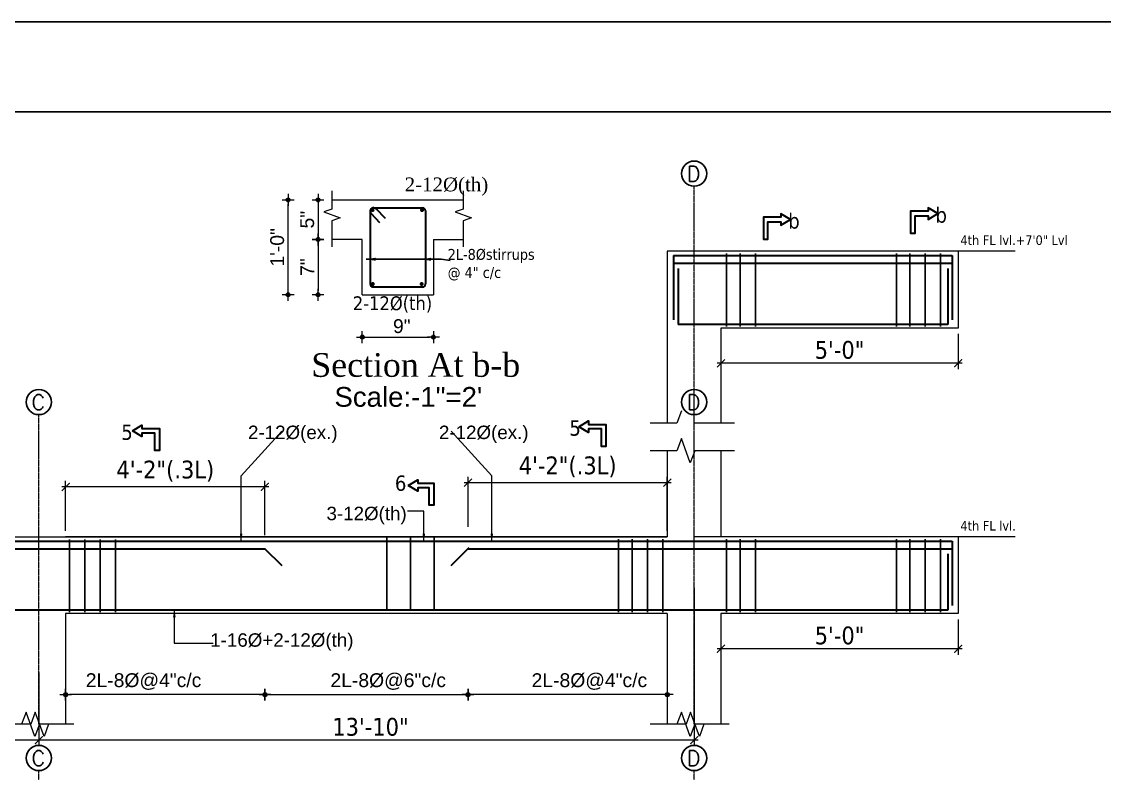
# Model space of a CAD drawing. Header units: inches. Extents: x 130993 to 274375, y -5108 to 103559.
# Drawn here: x 144708 to 145256, y 51103 to 51484 of the extents above; entities that cross this region are included whole.
import ezdxf

# ---------------------------------------------------------------- set-up
doc = ezdxf.new("R2010")
doc.units = ezdxf.units.IN
doc.header["$MEASUREMENT"] = 0
doc.header["$PDMODE"] = 2
doc.header["$PDSIZE"] = -3
doc.linetypes.add('CENTER2', pattern=[1.125, 0.75, -0.125, 0.125, -0.125])
for name, color, linetype, lineweight in [('Cen line', 5, 'CENTER2', 9), ('DIM', 5, 'Continuous', 9), ('DIMENSION', 142, 'Continuous', 20), ('HATCH', 9, 'Continuous', 9), ('LINE', 1, 'Continuous', 15), ('PLAN Stairs', 156, 'Continuous', 25), ('REN', 7, 'Continuous', 35), ('REN-1', 7, 'Continuous', 35), ('ROD', 10, 'Continuous', 13), ('TEXT', 181, 'Continuous', 13), ('TRENCH', 7, 'Continuous', 20), ('wall', 1, 'Continuous', 30)]:
    doc.layers.add(name, color=color, linetype=linetype, lineweight=lineweight)
for name, color, linetype in [('ELEVATION', 7, 'Continuous'), ('STIRRUPS', 7, 'Continuous'), ('T-TEXT', 1, 'Continuous')]:
    doc.layers.add(name, color=color, linetype=linetype)
doc.styles.add('Arial', font='arial.ttf', dxfattribs={"width": 0.8, "height": 200})
doc.styles.add('DIM', font='dutch.ttf')
doc.styles.add('ramon', font='arial.ttf', dxfattribs={"height": 7})
doc.styles.add('romans', font='romans.shx')
doc.styles.get("Standard").update_dxf_attribs({"font": 'txt.shx', "height": 6})
doc.styles.add('TAHOMA', font='tahoma.ttf', dxfattribs={"height": 9})
doc.dimstyles.new('1-4', dxfattribs={"dimscale": 0, "dimtxt": 8, "dimasz": 4, "dimexe": 3, "dimexo": 3, "dimgap": 2, "dimtad": 1, "dimdec": 0, "dimlfac": 0.5, "dimzin": 3, "dimdsep": 46, "dimlunit": 4, "dimtxsty": 'TAHOMA', "dimblk1": 'ARCHTICK', "dimblk2": 'ARCHTICK', "dimsah": 1, "dimcen": 0, "dimdle": 2, "dimclrd": 6, "dimclre": 6, "dimclrt": 7, "dimadec": 0, "dimazin": 0, "dimtfac": 0.333333, "dimtdec": 0, "dimtmove": 1, "dimatfit": 2, "dimfxl": 1, "dimtolj": 1, "dimtzin": 0, "dimlwd": -1, "dimlwe": -1, "dimarcsym": 0})
doc.dimstyles.new('ARROW1', dxfattribs={"dimscale": 96, "dimtxt": 15, "dimasz": 0.05, "dimexe": 0.078125, "dimexo": 0.09375, "dimgap": 0.03125, "dimtad": 1, "dimdec": 0, "dimzin": 3, "dimdsep": 46, "dimlunit": 4, "dimtxsty": 'TAHOMA', "dimcen": 0.09375, "dimclrt": 7, "dimadec": 0, "dimazin": 0, "dimtfac": 1, "dimtdec": 0, "dimtmove": 0, "dimatfit": 3, "dimfxl": 1, "dimfrac": 2, "dimtolj": 1, "dimtzin": 0, "dimarcsym": 0})
doc.dimstyles.new('s2', dxfattribs={"dimtxt": 6, "dimasz": 2, "dimexe": 6, "dimexo": 18, "dimgap": 1.9375, "dimtad": 1, "dimdec": 0, "dimlfac": 0.25, "dimzin": 3, "dimdsep": 46, "dimlunit": 4, "dimtxsty": 'ramon', "dimblk": 'dot 2', "dimcen": 0.09375, "dimse1": 1, "dimse2": 1, "dimclrd": 1, "dimclre": 1, "dimclrt": 256, "dimadec": 0, "dimazin": 0, "dimtfac": 0.75, "dimtdec": 0, "dimtix": 1, "dimtmove": 1, "dimatfit": 3, "dimldrblk": 'DOT', "dimfxl": 1, "dimtolj": 1, "dimtzin": 0, "dimlwd": 9, "dimlwe": 9, "dimarcsym": 0})
doc.dimstyles.new('s4', dxfattribs={"dimtxt": 6, "dimasz": 2, "dimexe": 6, "dimexo": 18, "dimgap": 1.9375, "dimtad": 1, "dimdec": 0, "dimlfac": 0.5, "dimzin": 3, "dimdsep": 46, "dimlunit": 4, "dimtxsty": 'ramon', "dimblk": 'dot 2', "dimcen": 0.09375, "dimse1": 1, "dimse2": 1, "dimclrd": 1, "dimclre": 1, "dimclrt": 256, "dimadec": 0, "dimazin": 0, "dimtfac": 0.75, "dimtdec": 0, "dimtix": 1, "dimtmove": 1, "dimatfit": 3, "dimldrblk": 'DOT', "dimfxl": 1, "dimtolj": 1, "dimtzin": 0, "dimlwd": 9, "dimlwe": 9, "dimarcsym": 0})

# ---------------------------------------------------------------- blocks, each defined once
blk = doc.blocks.new('_ArchTick')
at = {"color": 0, "linetype": 'ByBlock', "const_width": 0.15}
blk.add_lwpolyline([(-0.5, -0.5), (0.5, 0.5)], dxfattribs=at)
blk = doc.blocks.new('*D2709')
at = {"layer": 'Defpoints', "color": 0}
for p in [(144371.52, 51157.42), (144717.11, 51157.42), (144371.52, 51120.23)]:
    blk.add_point(p, dxfattribs=at)
at = {"layer": 'DIMENSION', "color": 6}
for p, q in [((144371.52, 51154.42), (144371.52, 51117.23)), ((144717.11, 51154.42), (144717.11, 51117.23)), ((144719.11, 51120.23), (144369.52, 51120.23))]:
    blk.add_line(p, q, dxfattribs=at)
at = {"layer": 'DIMENSION', "color": 6, "xscale": 4, "yscale": 4, "zscale": 4, "rotation": 180}
blk.add_blockref('_ArchTick', (144371.52, 51120.23), dxfattribs=at)
at = {"layer": 'DIMENSION', "color": 6, "xscale": 4, "yscale": 4, "zscale": 4}
blk.add_blockref('_ArchTick', (144717.11, 51120.23), dxfattribs=at)
at = {"layer": 'DIMENSION', "color": 7, "insert": (144544.31, 51126.84), "char_height": 9, "attachment_point": 5, "style": 'TAHOMA'}
blk.add_mtext('\\A1;14\'-5"', dxfattribs=at)
blk = doc.blocks.new('*D2721')
at = {"layer": 'Defpoints', "color": 0}
for p in [(144730.69, 51248.33), (144730.69, 51223.04), (144831.53, 51220.93)]:
    blk.add_point(p, dxfattribs=at)
at = {"layer": 'DIM', "color": 6}
for p, q in [((144730.69, 51226.04), (144730.69, 51251.33)), ((144831.53, 51223.93), (144831.53, 51251.33)), ((144833.53, 51248.33), (144728.69, 51248.33))]:
    blk.add_line(p, q, dxfattribs=at)
at = {"layer": 'DIM', "color": 6, "xscale": 4, "yscale": 4, "zscale": 4, "rotation": 180}
blk.add_blockref('_ArchTick', (144730.69, 51248.33), dxfattribs=at)
at = {"layer": 'DIM', "color": 6, "xscale": 4, "yscale": 4, "zscale": 4}
blk.add_blockref('_ArchTick', (144831.53, 51248.33), dxfattribs=at)
at = {"layer": 'DIM', "color": 7, "insert": (144781.11, 51256.28), "char_height": 9, "attachment_point": 5, "style": 'TAHOMA'}
blk.add_mtext('\\A1;4\'-2"(.3L)', dxfattribs=at)
blk = doc.blocks.new('*D2722')
at = {"layer": 'Defpoints', "color": 0}
for p in [(144934.28, 51250.44), (144934.28, 51225.14), (145035.12, 51223.04)]:
    blk.add_point(p, dxfattribs=at)
at = {"layer": 'DIM', "color": 6}
for p, q in [((145037.12, 51250.44), (144932.28, 51250.44)), ((144934.28, 51228.14), (144934.28, 51253.44)), ((145035.12, 51226.04), (145035.12, 51253.44))]:
    blk.add_line(p, q, dxfattribs=at)
at = {"layer": 'DIM', "color": 6, "xscale": 4, "yscale": 4, "zscale": 4, "rotation": 180}
blk.add_blockref('_ArchTick', (144934.28, 51250.44), dxfattribs=at)
at = {"layer": 'DIM', "color": 6, "xscale": 4, "yscale": 4, "zscale": 4}
blk.add_blockref('_ArchTick', (145035.12, 51250.44), dxfattribs=at)
at = {"layer": 'DIM', "color": 7, "insert": (144984.7, 51258.39), "char_height": 9, "attachment_point": 5, "style": 'TAHOMA'}
blk.add_mtext('\\A1;4\'-2"(.3L)', dxfattribs=at)
blk = doc.blocks.new('dot1')
at = {"layer": 'HATCH'}
h = blk.add_hatch(color=256, dxfattribs=at)
edge = h.paths.add_edge_path()
edge.add_arc((0, 0), 1, 0, 360)
for p, q in [((3, 0), (-3, 0)), ((0, 3), (0, -3))]:
    blk.add_line(p, q, dxfattribs=at)
blk.add_circle((0, 0), 1, dxfattribs=at)
blk = doc.blocks.new('dot 2')
at = {"layer": 'HATCH', "xscale": 0.5, "yscale": 0.5, "zscale": 0.5}
blk.add_blockref('dot1', (0, 0), dxfattribs=at)
blk = doc.blocks.new('*D2723')
at = {"layer": 'Defpoints', "color": 0}
for p in [(144934.28, 51220.93), (145035.12, 51184.24), (144934.28, 51143.27)]:
    blk.add_point(p, dxfattribs=at)
at = {"layer": 'PLAN Stairs', "color": 1, "lineweight": 9}
blk.add_line((145033.12, 51143.27), (144936.28, 51143.27), dxfattribs=at)
at = {"layer": 'PLAN Stairs', "color": 1, "lineweight": 9, "xscale": 2, "yscale": 2, "zscale": 2, "rotation": 180}
blk.add_blockref('dot 2', (144934.28, 51143.27), dxfattribs=at)
at = {"layer": 'PLAN Stairs', "color": 1, "lineweight": 9, "xscale": 2, "yscale": 2, "zscale": 2}
blk.add_blockref('dot 2', (145035.12, 51143.27), dxfattribs=at)
at = {"layer": 'PLAN Stairs', "insert": (144995.7, 51149.87), "char_height": 7, "attachment_point": 5, "style": 'ramon'}
blk.add_mtext('\\A1;2L-8%%C@4"c/c', dxfattribs=at)
blk = doc.blocks.new('_Dot')
at = {"color": 0, "linetype": 'ByBlock', "lineweight": -2}
blk.add_line((-0.5, 0), (-1, 0), dxfattribs=at)
at = {"color": 0, "linetype": 'ByBlock', "const_width": 0.5}
blk.add_lwpolyline([(-0.25, 0, 1), (0.25, 0, 1)], format="xyb", close=True, dxfattribs=at)
blk = doc.blocks.new('*D2724')
at = {"layer": 'Defpoints', "color": 0}
for p in [(144831.53, 51220.93), (144934.28, 51220.93), (144934.28, 51143.27)]:
    blk.add_point(p, dxfattribs=at)
at = {"layer": 'PLAN Stairs', "color": 1, "lineweight": 9}
blk.add_line((144833.53, 51143.27), (144932.28, 51143.27), dxfattribs=at)
at = {"layer": 'PLAN Stairs', "color": 1, "lineweight": 9, "xscale": 2, "yscale": 2, "zscale": 2, "rotation": 180}
blk.add_blockref('dot 2', (144831.53, 51143.27), dxfattribs=at)
at = {"layer": 'PLAN Stairs', "color": 1, "lineweight": 9, "xscale": 2, "yscale": 2, "zscale": 2}
blk.add_blockref('dot 2', (144934.28, 51143.27), dxfattribs=at)
at = {"layer": 'PLAN Stairs', "insert": (144893.91, 51149.87), "char_height": 7, "attachment_point": 5, "style": 'ramon'}
blk.add_mtext('\\A1;2L-8%%C@6"c/c', dxfattribs=at)
blk = doc.blocks.new('*D2725')
at = {"layer": 'Defpoints', "color": 0}
for p in [(144730.69, 51223.04), (144831.53, 51220.93), (144730.69, 51143.27)]:
    blk.add_point(p, dxfattribs=at)
at = {"layer": 'PLAN Stairs', "color": 1, "lineweight": 9}
blk.add_line((144829.53, 51143.27), (144732.69, 51143.27), dxfattribs=at)
at = {"layer": 'PLAN Stairs', "color": 1, "lineweight": 9, "xscale": 2, "yscale": 2, "zscale": 2, "rotation": 180}
blk.add_blockref('dot 2', (144730.69, 51143.27), dxfattribs=at)
at = {"layer": 'PLAN Stairs', "color": 1, "lineweight": 9, "xscale": 2, "yscale": 2, "zscale": 2}
blk.add_blockref('dot 2', (144831.53, 51143.27), dxfattribs=at)
at = {"layer": 'PLAN Stairs', "insert": (144770.11, 51149.87), "char_height": 7, "attachment_point": 5, "style": 'ramon'}
blk.add_mtext('\\A1;2L-8%%C@4"c/c', dxfattribs=at)
blk = doc.blocks.new('*D2726')
at = {"layer": 'Defpoints', "color": 0}
for p in [(145048.7, 51200.26), (144717.11, 51154.33), (144717.11, 51120.23)]:
    blk.add_point(p, dxfattribs=at)
at = {"layer": 'DIMENSION', "color": 6}
for p, q in [((145048.7, 51197.26), (145048.7, 51117.23)), ((144717.11, 51151.33), (144717.11, 51117.23)), ((145050.7, 51120.23), (144715.11, 51120.23))]:
    blk.add_line(p, q, dxfattribs=at)
at = {"layer": 'DIMENSION', "color": 6, "xscale": 4, "yscale": 4, "zscale": 4, "rotation": 180}
blk.add_blockref('_ArchTick', (144717.11, 51120.23), dxfattribs=at)
at = {"layer": 'DIMENSION', "color": 6, "xscale": 4, "yscale": 4, "zscale": 4}
blk.add_blockref('_ArchTick', (145048.7, 51120.23), dxfattribs=at)
at = {"layer": 'DIMENSION', "color": 7, "insert": (144884.91, 51126.92), "char_height": 9, "attachment_point": 5, "style": 'TAHOMA'}
blk.add_mtext('\\A1;13\'-10"', dxfattribs=at)
blk = doc.blocks.new('*D2727')
at = {"layer": 'Defpoints', "color": 0}
for p in [(145062.28, 51184.24), (145182.28, 51184.24), (145062.28, 51166.44)]:
    blk.add_point(p, dxfattribs=at)
at = {"layer": 'DIMENSION', "color": 6}
for p, q in [((145062.28, 51181.24), (145062.28, 51163.44)), ((145182.28, 51181.24), (145182.28, 51163.44)), ((145184.28, 51166.44), (145060.28, 51166.44))]:
    blk.add_line(p, q, dxfattribs=at)
at = {"layer": 'DIMENSION', "color": 6, "xscale": 4, "yscale": 4, "zscale": 4, "rotation": 180}
blk.add_blockref('_ArchTick', (145062.28, 51166.44), dxfattribs=at)
at = {"layer": 'DIMENSION', "color": 6, "xscale": 4, "yscale": 4, "zscale": 4}
blk.add_blockref('_ArchTick', (145182.28, 51166.44), dxfattribs=at)
at = {"layer": 'DIMENSION', "color": 7, "insert": (145122.28, 51173.13), "char_height": 9, "attachment_point": 5, "style": 'TAHOMA'}
blk.add_mtext('\\A1;5\'-0"', dxfattribs=at)
blk = doc.blocks.new('*D2759')
at = {"layer": 'Defpoints', "color": 0}
for p in [(145062.28, 51328.64), (145182.28, 51328.64), (145062.28, 51310.85)]:
    blk.add_point(p, dxfattribs=at)
at = {"layer": 'DIMENSION', "color": 6}
for p, q in [((145062.28, 51325.64), (145062.28, 51307.85)), ((145182.28, 51325.64), (145182.28, 51307.85)), ((145184.28, 51310.85), (145060.28, 51310.85))]:
    blk.add_line(p, q, dxfattribs=at)
at = {"layer": 'DIMENSION', "color": 6, "xscale": 4, "yscale": 4, "zscale": 4, "rotation": 180}
blk.add_blockref('_ArchTick', (145062.28, 51310.85), dxfattribs=at)
at = {"layer": 'DIMENSION', "color": 6, "xscale": 4, "yscale": 4, "zscale": 4}
blk.add_blockref('_ArchTick', (145182.28, 51310.85), dxfattribs=at)
at = {"layer": 'DIMENSION', "color": 7, "insert": (145122.28, 51317.53), "char_height": 9, "attachment_point": 5, "style": 'TAHOMA'}
blk.add_mtext('\\A1;5\'-0"', dxfattribs=at)
blk = doc.blocks.new('*D2743')
at = {"layer": 'Defpoints', "color": 0, "ltscale": 50}
for p in [(144880.78, 51343.05), (144916.78, 51343.05), (144916.78, 51324.05)]:
    blk.add_point(p, dxfattribs=at)
at = {"layer": 'DIMENSION', "color": 1, "lineweight": 9, "ltscale": 50}
blk.add_line((144882.78, 51324.05), (144914.78, 51324.05), dxfattribs=at)
at = {"layer": 'DIMENSION', "color": 1, "lineweight": 9, "ltscale": 50, "xscale": 2, "yscale": 2, "zscale": 2, "rotation": 180}
blk.add_blockref('dot 2', (144880.78, 51324.05), dxfattribs=at)
at = {"layer": 'DIMENSION', "color": 1, "lineweight": 9, "ltscale": 50, "xscale": 2, "yscale": 2, "zscale": 2}
blk.add_blockref('dot 2', (144916.78, 51324.05), dxfattribs=at)
at = {"layer": 'DIMENSION', "ltscale": 50, "insert": (144900.78, 51329.56), "char_height": 7, "attachment_point": 5, "style": 'ramon'}
blk.add_mtext('\\A1;9"', dxfattribs=at)
blk = doc.blocks.new('*D2744')
at = {"layer": 'Defpoints', "color": 0, "ltscale": 50}
for p in [(144866.7, 51373.44), (144858.41, 51345.44), (144880.78, 51345.44)]:
    blk.add_point(p, dxfattribs=at)
at = {"layer": 'DIMENSION', "color": 1, "lineweight": 9, "ltscale": 50}
blk.add_line((144858.41, 51371.44), (144858.41, 51347.44), dxfattribs=at)
at = {"layer": 'DIMENSION', "color": 1, "lineweight": 9, "ltscale": 50, "xscale": 2, "yscale": 2, "zscale": 2}
for p, rotation in [((144858.41, 51373.44), 90), ((144858.41, 51345.44), 270)]:
    blk.add_blockref('dot 2', p, dxfattribs=dict(at, rotation=rotation))
at = {"layer": 'DIMENSION', "ltscale": 50, "insert": (144852.98, 51359.44), "char_height": 7, "attachment_point": 5, "rotation": 90, "style": 'ramon'}
blk.add_mtext('\\A1;7"', dxfattribs=at)
blk = doc.blocks.new('*D2745')
at = {"layer": 'Defpoints', "color": 0, "ltscale": 50}
for p in [(144866.7, 51393.44), (144858.41, 51373.44), (144866.7, 51373.44)]:
    blk.add_point(p, dxfattribs=at)
at = {"layer": 'DIMENSION', "color": 1, "lineweight": 9, "ltscale": 50}
blk.add_line((144858.41, 51391.44), (144858.41, 51375.44), dxfattribs=at)
at = {"layer": 'DIMENSION', "color": 1, "lineweight": 9, "ltscale": 50, "xscale": 2, "yscale": 2, "zscale": 2}
for p, rotation in [((144858.41, 51393.44), 90), ((144858.41, 51373.44), 270)]:
    blk.add_blockref('dot 2', p, dxfattribs=dict(at, rotation=rotation))
at = {"layer": 'DIMENSION', "ltscale": 50, "insert": (144852.92, 51383.44), "char_height": 7, "attachment_point": 5, "rotation": 90, "style": 'ramon'}
blk.add_mtext('\\A1;5"', dxfattribs=at)
blk = doc.blocks.new('*D2746')
at = {"layer": 'Defpoints', "color": 0, "ltscale": 50}
for p in [(144843.25, 51393.44), (144880.78, 51393.44), (144880.78, 51345.44)]:
    blk.add_point(p, dxfattribs=at)
at = {"layer": 'DIMENSION', "color": 1, "lineweight": 9, "ltscale": 50}
blk.add_line((144843.25, 51347.44), (144843.25, 51391.44), dxfattribs=at)
at = {"layer": 'DIMENSION', "color": 1, "lineweight": 9, "ltscale": 50, "xscale": 2, "yscale": 2, "zscale": 2}
for p, rotation in [((144843.25, 51393.44), 90), ((144843.25, 51345.44), 270)]:
    blk.add_blockref('dot 2', p, dxfattribs=dict(at, rotation=rotation))
at = {"layer": 'DIMENSION', "ltscale": 50, "insert": (144837.74, 51369.44), "char_height": 7, "attachment_point": 5, "rotation": 90, "style": 'ramon'}
blk.add_mtext('\\A1;1\'-0"', dxfattribs=at)

msp = doc.modelspace()

# ---------------------------------------------------------------- linework, layer by layer
at = {"layer": 'Cen line'}
for p, q in [((145048.7, 51279.79), (145048.7, 51400.68)), ((144717.11, 51128.5), (144717.11, 51285.18)), ((145048.7, 51128.5), (145048.7, 51285.18)), ((144717.11, 50948.5), (144717.11, 51105.18)), ((145048.7, 50948.5), (145048.7, 51105.18))]:
    msp.add_line(p, q, dxfattribs=at)
at = {"layer": 'Defpoints', "color": 240, "true_color": 0xed1f24}
msp.add_lwpolyline([(142654.69, 51437.94), (145359.28, 51437.94), (145359.28, 49284.27), (142654.69, 49284.27)], close=True, dxfattribs=at)
at = {"layer": 'ELEVATION'}
for points in [[(142609.07, 49238.65), (145787.78, 49238.65), (145787.78, 51483.56), (142609.07, 51483.56)], [(142654.69, 49284.27), (145742.16, 49284.27), (145742.16, 51437.94), (142654.69, 51437.94)]]:
    msp.add_lwpolyline(points, close=True, dxfattribs=at)
at = {"layer": 'ELEVATION', "color": 240, "true_color": 0xed1f24}
msp.add_lwpolyline([(142654.69, 51437.94), (145359.28, 51437.94), (145359.28, 49284.27), (142654.69, 49284.27)], close=True, dxfattribs=at)
at = {"layer": 'HATCH'}
for p, q in [((145042.26, 51286.78), (145040.02, 51280.61)), ((145042.26, 51286.78), (145040.02, 51280.61)), ((145042.26, 51272.78), (145040.02, 51266.61)), ((145042.26, 51272.78), (145040.02, 51266.61)), ((145046.76, 51260.44), (145042.26, 51272.78)), ((145046.76, 51260.44), (145042.26, 51272.78)), ((145049, 51266.61), (145046.76, 51260.44)), ((145049, 51266.61), (145046.76, 51260.44)), ((144710.67, 51134.47), (144708.43, 51128.3)), ((144715.16, 51122.13), (144710.67, 51134.47)), ((144715.3, 51134.47), (144713.06, 51128.3)), ((144719.79, 51122.13), (144715.3, 51134.47)), ((145042.26, 51134.47), (145040.02, 51128.3)), ((145046.76, 51122.13), (145042.26, 51134.47)), ((145046.89, 51134.47), (145044.65, 51128.3)), ((145051.38, 51122.13), (145046.89, 51134.47)), ((144717.41, 51128.3), (144715.16, 51122.13)), ((144722.04, 51128.3), (144719.79, 51122.13)), ((145049, 51128.3), (145046.76, 51122.13)), ((145053.63, 51128.3), (145051.38, 51122.13))]:
    msp.add_line(p, q, dxfattribs=at)
at = {"layer": 'HATCH', "linetype": 'Continuous'}
for points in [[(144865.43, 51398.05), (144865.43, 51388.83), (144861.31, 51387.33), (144869.55, 51384.33), (144865.43, 51382.83), (144865.43, 51369.67)], [(144931.91, 51398.05), (144931.91, 51388.83), (144927.78, 51387.33), (144936.03, 51384.33), (144931.91, 51382.83), (144931.91, 51369.67)], [(145040.02, 51280.61), (145026.53, 51280.61)], [(145040.02, 51280.61), (145026.53, 51280.61)], [(145066.36, 51280.61), (145049, 51280.61)], [(145069.19, 51280.61), (145049, 51280.61)], [(145040.02, 51266.61), (145026.53, 51266.61)], [(145040.02, 51266.61), (145026.53, 51266.61)], [(145066.36, 51266.61), (145049, 51266.61)], [(145069.19, 51266.61), (145049, 51266.61)], [(144713.06, 51128.3), (144699.56, 51128.3)], [(144734.77, 51128.3), (144717.41, 51128.3)], [(144733.58, 51128.3), (144722.04, 51128.3)], [(145040.02, 51128.3), (145026.53, 51128.3)], [(145044.65, 51128.3), (145031.16, 51128.3)], [(145066.36, 51128.3), (145049, 51128.3)], [(145065.17, 51128.3), (145053.63, 51128.3)]]:
    msp.add_lwpolyline(points, dxfattribs=at)
at = {"layer": 'LINE'}
for p, q in [((145035.12, 51367.44), (145035.12, 51280.61)), ((145035.12, 51367.44), (145035.12, 51280.61)), ((145182.28, 51367.44), (145035.12, 51367.44)), ((145211.21, 51367.44), (145182.28, 51367.44)), ((145211.21, 51367.44), (145182.28, 51367.44)), ((145182.28, 51367.44), (145182.28, 51328.64)), ((145182.28, 51367.44), (145182.28, 51328.64)), ((145062.28, 51328.64), (145062.28, 51280.61)), ((145182.28, 51328.64), (145062.28, 51328.64)), ((145035.12, 51266.61), (145035.12, 51223.04)), ((145035.12, 51266.61), (145035.12, 51223.04)), ((145062.28, 51266.61), (145062.28, 51223.04)), ((145062.28, 51266.61), (145062.28, 51223.04)), ((143906.35, 51223.04), (145035.12, 51223.04)), ((144730.69, 51223.04), (144730.69, 51223.04)), ((145035.12, 51223.04), (144730.69, 51223.04)), ((145182.28, 51223.04), (145048.7, 51223.04)), ((145062.28, 51223.04), (145062.28, 51223.04)), ((145211.21, 51223.04), (145182.28, 51223.04)), ((145211.21, 51223.04), (145182.28, 51223.04)), ((145182.28, 51223.04), (145182.28, 51184.24)), ((145182.28, 51223.04), (145182.28, 51184.24)), ((144730.69, 51184.24), (144730.69, 51128.3)), ((144730.69, 51184.24), (144730.69, 51128.3)), ((145035.12, 51184.24), (144730.69, 51184.24)), ((144730.69, 51184.24), (144730.69, 51128.3)), ((145035.12, 51184.24), (145035.12, 51128.3)), ((145035.12, 51184.24), (145035.12, 51128.3)), ((145062.28, 51184.24), (145062.28, 51128.3)), ((145182.28, 51184.24), (145062.28, 51184.24)), ((144730.69, 51183.99), (144730.69, 51128.3)), ((144730.69, 51183.99), (144730.69, 51183.99)), ((145062.28, 51183.99), (145062.28, 51128.3)), ((145062.28, 51183.99), (145062.28, 51183.99))]:
    msp.add_line(p, q, dxfattribs=at)
at = {"layer": 'REN'}
for p, q in [((144884.78, 51387.94), (144884.78, 51350.94)), ((144886.28, 51389.44), (144911.28, 51389.44)), ((144912.78, 51387.94), (144912.78, 51350.94)), ((144886.28, 51349.44), (144911.28, 51349.44))]:
    msp.add_line(p, q, dxfattribs=at)
msp.add_lwpolyline([(144892.53, 51383.97), (144887.82, 51388.93, 1), (144885.24, 51386.48), (144889.52, 51381.97)], format="xyb", dxfattribs=at)
at = {"layer": 'REN', "const_width": 1}
for points in [[(144886.47, 51388.28, -1), (144885.47, 51388.28, -1)], [(144910.5, 51388.28, 1), (144911.5, 51388.28, 1)], [(144886.63, 51350.92, -1), (144885.63, 51350.92, -1)], [(144910.34, 51350.92, 1), (144911.34, 51350.92, 1)]]:
    msp.add_lwpolyline(points, format="xyb", close=True, dxfattribs=at)
at = {"layer": 'REN'}
for centre, start, end in [((144886.28, 51387.94), 90, 180), ((144911.28, 51387.94), 0, 90), ((144886.28, 51350.94), 180, 270), ((144911.28, 51350.94), 270, 0)]:
    msp.add_arc(centre, 1.5, start, end, dxfattribs=at)
at = {"layer": 'REN-1'}
for p, q in [((145038.28, 51365.34), (145179.3, 51365.34)), ((145038.28, 51365.34), (145038.28, 51332.73)), ((145179.3, 51365.34), (145179.3, 51332.73)), ((145038.28, 51361.46), (145179.3, 51361.46)), ((145040.55, 51358.81), (145040.55, 51330.42)), ((145177.03, 51358.81), (145177.03, 51330.42)), ((145177.03, 51330.42), (145040.55, 51330.42)), ((144360.92, 51220.93), (145048.7, 51220.93)), ((144598.69, 51217.05), (144831.53, 51217.05)), ((144840.21, 51208.46), (144831.53, 51217.05)), ((144925.81, 51208.58), (144934.92, 51217.69)), ((144934.28, 51217.05), (145048.7, 51217.05)), ((145048.7, 51220.93), (145179.3, 51220.93)), ((145048.7, 51217.05), (145179.3, 51217.05)), ((145179.3, 51220.93), (145179.3, 51188.32)), ((145177.03, 51214.4), (145177.03, 51186.02)), ((145048.7, 51186.01), (144363.19, 51186.02)), ((145177.03, 51186.02), (145048.7, 51186.02))]:
    msp.add_line(p, q, dxfattribs=at)
at = {"layer": 'STIRRUPS'}
for p, q in [((145065.14, 51366.26), (145065.14, 51329.4)), ((145071.93, 51366.26), (145071.93, 51329.4)), ((145079.69, 51366.26), (145079.69, 51329.4)), ((145151.07, 51366.26), (145151.07, 51329.4)), ((145157.86, 51366.26), (145157.86, 51329.4)), ((145165.62, 51366.26), (145165.62, 51329.4)), ((145173.38, 51366.26), (145173.38, 51329.4)), ((144893.14, 51222.54), (144893.14, 51185.67)), ((144905.14, 51222.54), (144905.14, 51185.67)), ((144917.14, 51222.54), (144917.14, 51185.67)), ((144732.57, 51221.78), (144732.57, 51184.92)), ((144740.33, 51221.78), (144740.33, 51184.92)), ((144748.09, 51221.78), (144748.09, 51184.92)), ((144755.85, 51221.78), (144755.85, 51184.92)), ((145010.48, 51221.86), (145010.48, 51184.99)), ((145017.27, 51221.86), (145017.27, 51184.99)), ((145025.03, 51221.86), (145025.03, 51184.99)), ((145032.79, 51221.86), (145032.79, 51184.99)), ((145065.14, 51221.86), (145065.14, 51184.99)), ((145071.93, 51221.86), (145071.93, 51184.99)), ((145079.69, 51221.86), (145079.69, 51184.99)), ((145151.07, 51221.86), (145151.07, 51184.99)), ((145157.86, 51221.86), (145157.86, 51184.99)), ((145165.62, 51221.86), (145165.62, 51184.99)), ((145173.38, 51221.86), (145173.38, 51184.99))]:
    msp.add_line(p, q, dxfattribs=at)
at = {"layer": 'T-TEXT', "ltscale": 0.5}
for centre in [(145048.7, 51406.72), (145048.7, 51406.72), (145048.7, 51406.72), (145048.7, 51406.72), (144717.11, 51291.22), (144717.11, 51291.22), (144717.11, 51291.22), (144717.11, 51291.22), (145048.7, 51291.22), (145048.7, 51291.22), (145048.7, 51291.22), (145048.7, 51291.22), (144717.11, 51111.22), (144717.11, 51111.22), (144717.11, 51111.22), (144717.11, 51111.22), (145048.7, 51111.22), (145048.7, 51111.22), (145048.7, 51111.22), (145048.7, 51111.22)]:
    msp.add_circle(centre, 6.38, dxfattribs=at)
at = {"layer": 'TRENCH', "lineweight": 15}
for p, q in [((144865.66, 51393.44), (144931.91, 51393.44)), ((144880.78, 51373.44), (144865.66, 51373.44)), ((144880.78, 51345.44), (144880.78, 51373.44)), ((144916.78, 51373.44), (144916.78, 51345.44)), ((144916.78, 51373.44), (144931.91, 51373.44)), ((144880.78, 51345.44), (144916.78, 51345.44))]:
    msp.add_line(p, q, dxfattribs=at)
at = {"layer": 'wall'}
for points in [[(145171.93, 51386.49), (145167.06, 51389.39), (145167.06, 51387.66), (145158.22, 51387.66), (145158.22, 51376.55), (145160.55, 51376.55), (145160.55, 51385.33), (145167.06, 51385.33), (145167.06, 51383.6)], [(145097.43, 51383.49), (145092.56, 51386.39), (145092.56, 51384.66), (145083.72, 51384.66), (145083.72, 51373.55), (145086.05, 51373.55), (145086.05, 51382.33), (145092.56, 51382.33), (145092.56, 51380.6)], [(144764.43, 51276.66), (144769.29, 51279.55), (144769.29, 51277.82), (144778.14, 51277.82), (144778.14, 51266.71), (144775.81, 51266.71), (144775.81, 51275.49), (144769.29, 51275.49), (144769.29, 51273.77)], [(144990.36, 51278.76), (144995.23, 51281.66), (144995.23, 51279.93), (145004.07, 51279.93), (145004.07, 51268.82), (145001.74, 51268.82), (145001.74, 51277.6), (144995.23, 51277.6), (144995.23, 51275.87)], [(144904.05, 51249.06), (144908.91, 51251.95), (144908.91, 51250.23), (144916.97, 51250.23), (144916.97, 51239.12), (144914.64, 51239.12), (144914.64, 51247.9), (144908.91, 51247.9), (144908.91, 51246.17)]]:
    msp.add_lwpolyline(points, close=True, dxfattribs=at)

# ---------------------------------------------------------------- texts
at = {"insert": (144866.68, 51298.83), "char_height": 10, "width": 69.62, "attachment_point": 1}
msp.add_mtext('{\\fArial|b0|i0|c0|p34;Scale:-1"=2\'}', dxfattribs=at)
at = {"layer": 'DIMENSION', "style": 'TAHOMA'}
for s, p in [('b', (145096.3, 51378.94)), ('b', (145170.8, 51381.94)), ('5', (144758.81, 51272.1)), ('5', (144985.54, 51274.21)), ('6', (144897.27, 51246.33))]:
    msp.add_text(s, height=7.76, dxfattribs=at).set_placement(p)
at = {"layer": 'ROD', "ltscale": 10, "insert": (144907.84, 51309.88), "char_height": 12, "width": 232.7849, "attachment_point": 5, "style": 'romans'}
msp.add_mtext('{\\fTimes New Roman|b0|i0|c0|p18;\\C0;Section At b-b}', dxfattribs=at)
at = {"layer": 'T-TEXT', "ltscale": 0.5, "char_height": 7.76, "width": 8.73, "attachment_point": 2}
for s, insert in [('{\\C1;D}', (145048.45, 51410.46)), ('{\\C1;C}', (144716.86, 51294.96)), ('{\\C1;D}', (145048.45, 51294.96)), ('{\\C1;C}', (144716.86, 51114.96)), ('{\\C1;D}', (145048.45, 51114.96))]:
    msp.add_mtext(s, dxfattribs=dict(at, insert=insert))
at = {"layer": 'TEXT'}
for s, height, style, p in [('      2-12%%C(th)', 7, 'DIM', (144886.37, 51397.76)), ('4th FL lvl.+7\'0" Lvl', 4.85, 'TAHOMA', (145183.44, 51370.65)), ('2-12%%C(ex.)', 6.79, 'Arial', (144822.96, 51272.5)), ('2-12%%C(ex.)', 6.79, 'Arial', (144919.58, 51272.5)), ('3-12%%C(th)', 6.79, 'Arial', (144862.68, 51231.48)), ('4th FL lvl.', 4.85, 'TAHOMA', (145183.44, 51226.24)), ('1-16%%C+2-12%%C(th)', 6.79, 'Arial', (144803.85, 51167.49))]:
    msp.add_text(s, height=height, dxfattribs=dict(at, style=style)).set_placement(p)
at = {"layer": 'TEXT', "ltscale": 0.5, "style": 'TAHOMA'}
msp.add_text('      2-12%%C(th)', height=7, dxfattribs=at).set_placement((144860.25, 51337.68))
at = {"layer": 'TEXT', "ltscale": 0.5, "insert": (144924.01, 51368.63), "char_height": 5.5, "width": 43.1137, "attachment_point": 1, "style": 'TAHOMA'}
msp.add_mtext('2L-8%%Cstirrups\\P@ 4" c/c', dxfattribs=at)

# ---------------------------------------------------------------- dimensions: what is measured, and where the dimension line sits
at = {"layer": 'DIM'}
for base, p1, p2, picture, middle in [((144730.69, 51248.33), (144831.53, 51220.93), (144730.69, 51223.04), '*D2721', (144781.11, 51248.33)), ((144934.28, 51250.44), (145035.12, 51223.04), (144934.28, 51225.14), '*D2722', (144984.7, 51250.44))]:
    dim = msp.add_linear_dim(base=base, p1=p1, p2=p2, angle=180, text='<>(.3L)', dimstyle='1-4', override={"dimscale": 1}, dxfattribs=at)
    dim.commit()
    dim.dimension.update_dxf_attribs({"geometry": picture, "text_midpoint": middle, "dimtype": 160})
at = {"layer": 'DIMENSION', "ltscale": 50}
for base, p1, p2, picture, middle in [((144843.25, 51393.44), (144880.78, 51345.44), (144880.78, 51393.44), '*D2746', (144837.74, 51369.44)), ((144858.41, 51373.44), (144866.7, 51393.44), (144866.7, 51373.44), '*D2745', (144852.92, 51383.44)), ((144858.41, 51345.44), (144866.7, 51373.44), (144880.78, 51345.44), '*D2744', (144852.98, 51359.44))]:
    dim = msp.add_linear_dim(base=base, p1=p1, p2=p2, angle=90, dimstyle='s2', dxfattribs=at)
    dim.commit()
    dim.dimension.update_dxf_attribs({"geometry": picture, "text_midpoint": middle})
dim = msp.add_linear_dim(base=(144916.78, 51324.05), p1=(144880.78, 51343.05), p2=(144916.78, 51343.05), dimstyle='s2', dxfattribs=at)
dim.commit()
dim.dimension.update_dxf_attribs({"geometry": '*D2743', "text_midpoint": (144900.78, 51324.05), "dimtype": 160})
at = {"layer": 'DIMENSION'}
for base, p1, p2, picture, middle in [((145062.28, 51310.85), (145182.28, 51328.64), (145062.28, 51328.64), '*D2759', (145122.28, 51317.53)), ((145062.28, 51166.44), (145182.28, 51184.24), (145062.28, 51184.24), '*D2727', (145122.28, 51173.13))]:
    dim = msp.add_linear_dim(base=base, p1=p1, p2=p2, dimstyle='1-4', override={"dimscale": 1}, dxfattribs=at)
    dim.commit()
    dim.dimension.update_dxf_attribs({"geometry": picture, "text_midpoint": middle})
for base, p1, p2, picture, middle in [((144717.11, 51120.23), (145048.7, 51200.26), (144717.11, 51154.33), '*D2726', (144884.91, 51120.23)), ((144371.52, 51120.23), (144717.11, 51157.42), (144371.52, 51157.42), '*D2709', (144544.31, 51120.23))]:
    dim = msp.add_linear_dim(base=base, p1=p1, p2=p2, angle=180, dimstyle='1-4', override={"dimscale": 1}, dxfattribs=at)
    dim.commit()
    dim.dimension.update_dxf_attribs({"geometry": picture, "text_midpoint": middle, "dimtype": 160})
at = {"layer": 'PLAN Stairs'}
for base, p1, p2, text, picture, middle in [((144730.69, 51143.27), (144831.53, 51220.93), (144730.69, 51223.04), '2L-8%%C@4"c/c', '*D2725', (144770.11, 51143.27)), ((144934.28, 51143.27), (144831.53, 51220.93), (144934.28, 51220.93), '2L-8%%C@6"c/c', '*D2724', (144893.91, 51143.27)), ((144934.28, 51143.27), (145035.12, 51184.24), (144934.28, 51220.93), '2L-8%%C@4"c/c', '*D2723', (144995.7, 51143.27))]:
    dim = msp.add_linear_dim(base=base, p1=p1, p2=p2, angle=180, text=text, dimstyle='s4', dxfattribs=at)
    dim.commit()
    dim.dimension.update_dxf_attribs({"geometry": picture, "text_midpoint": middle, "dimtype": 160})

# ---------------------------------------------------------------- leaders
at = {"layer": 'DIM'}
for points in [[(144819.49, 51220.64), (144819.49, 51253.95), (144840, 51276.52)], [(144946.33, 51220.64), (144946.33, 51253.95), (144925.82, 51276.52)], [(144911.92, 51220.61), (144911.92, 51235.97), (144903.64, 51235.97)], [(144785.68, 51186.38), (144785.68, 51169.21), (144805.3, 51169.21)]]:
    msp.add_leader(points, dimstyle='1-4', override={"dimscale": 1, "dimtad": 0, "dimfxl": 3}, dxfattribs=at)
at = {"layer": 'HATCH'}
for points in [[(144882.78, 51363.44), (144920.75, 51363.39), (144925.17, 51362.87)], [(144910.78, 51363.44), (144920.75, 51363.39), (144925.17, 51362.87)]]:
    msp.add_leader(points, dimstyle='ARROW1', dxfattribs=at)

doc.saveas('drawing.dxf')
